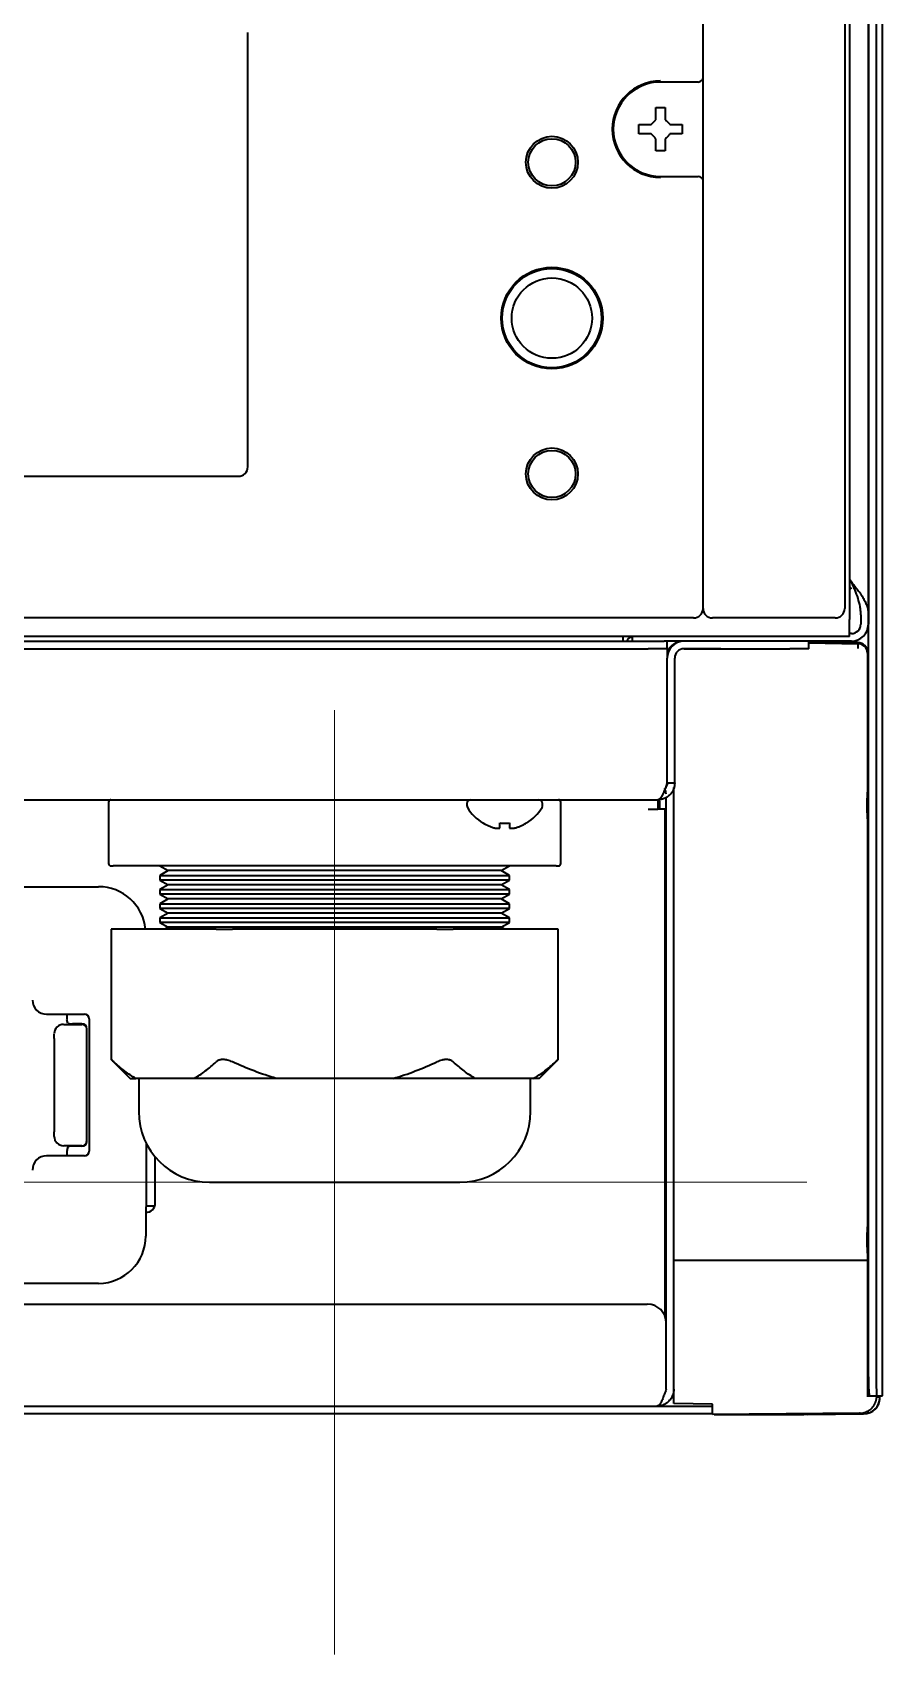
# Model space of a CAD drawing. Extents: x 6769 to 10051, y -94 to 2900.
# Drawn here: x 8982.1 to 9072.1, y 2142.8 to 2314.6 of the extents above; entities that cross this region are included whole.
import ezdxf

# ---------------------------------------------------------------- set-up
doc = ezdxf.new("R2010")
doc.units = 0
doc.header["$LTSCALE"] = 5
doc.layers.get('0').update_dxf_attribs({"linetype": 'CONTINUOUS', "lineweight": 0})
doc.layers.add('1', color=7, linetype='CONTINUOUS', true_color=0xffffff)

msp = doc.modelspace()

# ---------------------------------------------------------------- linework, layer by layer
at = {"color": 1}
for p, q in [((9014.06, 2242.83), (9014.06, 2142.83)), ((8964.06, 2192.83), (9064.06, 2192.83))]:
    msp.add_line(p, q, dxfattribs=at)
at = {"layer": '1', "color": 7, "linetype": 'Continuous', "lineweight": 35}
for p, q in [((9072.06, 2170.23), (9072.06, 2764.13)), ((9070.56, 2763.33), (9070.56, 2252.93)), ((9071.38, 2762.13), (9071.38, 2172.23)), ((9053.06, 2253.58), (9053.06, 2679.58)), ((9068.06, 2679.58), (9068.06, 2253.58)), ((9068.56, 2673.33), (9068.56, 2252.43)), ((9070.58, 2172.23), (9070.58, 2657.62)), ((9004.86, 2268.58), (9004.86, 2314.58)), ((9052.56, 2309.33), (9048.56, 2309.33)), ((9046.26, 2304.33), (9046.26, 2304.83)), ((9046.26, 2303.83), (9046.26, 2304.33)), ((9050.86, 2304.83), (9050.86, 2304.33)), ((9050.86, 2304.33), (9050.86, 2303.83)), ((9048.56, 2299.33), (9052.56, 2299.33)), ((8602.26, 2267.58), (9003.86, 2267.58)), ((9068.56, 2256.74), (9068.76, 2256.39)), ((9068.76, 2255.63), (9068.56, 2255.9)), ((9052.06, 2252.58), (8554.06, 2252.58)), ((9067.06, 2252.58), (9054.06, 2252.58)), ((9068.56, 2250.63), (9068.56, 2252.43)), ((9069.76, 2252.93), (9069.76, 2251.93)), ((9070.56, 2252.93), (9070.56, 2251.93)), ((9068.56, 2250.63), (8537.56, 2250.63)), ((8825.06, 2250.13), (9047.26, 2250.13)), ((9044.56, 2250.63), (9044.56, 2250.13)), ((9045.56, 2250.43), (9045.42, 2250.62)), ((9045.56, 2250.63), (9045.56, 2250.13)), ((9047.26, 2250.13), (9048.93, 2250.13)), ((9068.76, 2250.13), (9048.93, 2250.13)), ((9049.26, 2249.33), (9049.26, 2250.13)), ((9064.26, 2249.33), (9064.26, 2250.13)), ((9069.48, 2249.97), (9064.26, 2250.06)), ((9068.76, 2250.93), (9068.56, 2250.93)), ((8825.06, 2249.33), (9047.26, 2249.33)), ((9049.26, 2249.33), (9047.26, 2249.33)), ((9049.26, 2249.33), (9049.26, 2248.33)), ((9049.26, 2235.13), (9049.26, 2248.33)), ((9050.06, 2235.13), (9050.06, 2248.33)), ((9054.96, 2249.3), (9050.96, 2249.3)), ((9051.06, 2249.33), (9062.26, 2249.33)), ((9054.96, 2249.33), (9054.96, 2249.3)), ((9064.26, 2249.33), (9062.26, 2249.33)), ((9064.26, 2249.94), (9069.48, 2249.85)), ((9070.46, 2248.97), (9070.46, 2248.85)), ((9070.46, 2248.85), (9070.46, 2245.88)), ((9070.46, 2245.88), (9070.46, 2244.78)), ((9070.46, 2244.78), (9070.46, 2234.13)), ((9049.26, 2235.13), (9050.06, 2235.13)), ((9049.96, 2170.93), (9049.96, 2234.62)), ((8823.06, 2233.33), (9048.26, 2233.33)), ((8990.13, 2233.08), (8990.13, 2226.58)), ((9028.06, 2232.93), (9028.06, 2232.73)), ((9036.06, 2232.73), (9036.06, 2232.93)), ((9038, 2226.58), (9038, 2233.08)), ((9048.26, 2233.33), (9048.26, 2232.33)), ((9048.49, 2232.33), (9048.49, 2233.23)), ((9049.16, 2177.93), (9049.16, 2233.6)), ((9047.26, 2232.33), (9048.26, 2232.33)), ((9049.06, 2232.33), (9048.26, 2232.33)), ((9049.06, 2178.55), (9049.06, 2232.33)), ((9070.46, 2231.33), (9070.46, 2188.13)), ((9029.76, 2230.85), (9029.76, 2230.88)), ((9034.36, 2230.88), (9034.36, 2230.85)), ((8990.38, 2226.33), (8990.61, 2226.33)), ((9001.58, 2226.33), (8990.61, 2226.33)), ((8995.56, 2226.33), (8996.43, 2225.83)), ((9003.09, 2226.33), (9001.58, 2226.33)), ((9025.03, 2226.33), (9003.09, 2226.33)), ((9026.55, 2226.33), (9025.03, 2226.33)), ((9037.52, 2226.33), (9026.55, 2226.33)), ((9031.7, 2225.83), (9032.56, 2226.33)), ((9037.52, 2226.33), (9037.75, 2226.33)), ((8996.43, 2225.83), (8995.56, 2225.33)), ((8995.56, 2225.33), (9014.06, 2225.33)), ((8995.56, 2225.33), (8995.56, 2224.83)), ((8995.56, 2224.83), (8996.43, 2224.33)), ((9032.56, 2224.83), (8995.56, 2224.83)), ((8996.43, 2224.33), (8995.56, 2223.83)), ((9031.7, 2225.83), (8996.43, 2225.83)), ((9031.7, 2224.33), (8996.43, 2224.33)), ((9014.06, 2225.33), (9032.56, 2225.33)), ((9032.56, 2225.33), (9031.7, 2225.83)), ((9031.7, 2224.33), (9032.56, 2224.83)), ((9032.56, 2223.83), (9031.7, 2224.33)), ((9032.56, 2224.83), (9032.56, 2225.33)), ((8929.06, 2224.13), (8989.06, 2224.13)), ((8995.56, 2223.83), (9014.06, 2223.83)), ((8995.56, 2223.83), (8995.56, 2223.33)), ((9032.56, 2223.33), (8995.56, 2223.33)), ((8995.56, 2223.33), (8996.43, 2222.83)), ((8996.43, 2222.83), (8995.56, 2222.33)), ((9031.7, 2222.83), (8996.43, 2222.83)), ((9014.06, 2223.83), (9032.56, 2223.83)), ((9031.7, 2222.83), (9032.56, 2223.33)), ((9032.56, 2222.33), (9031.7, 2222.83)), ((9032.56, 2223.33), (9032.56, 2223.83)), ((8995.56, 2222.33), (9032.56, 2222.33)), ((8995.56, 2222.33), (8995.56, 2221.83)), ((8995.56, 2221.83), (8996.43, 2221.33)), ((9032.56, 2221.83), (8995.56, 2221.83)), ((8996.43, 2221.33), (8995.56, 2220.83)), ((8995.56, 2220.83), (9014.06, 2220.83)), ((8995.56, 2220.83), (8995.56, 2220.33)), ((9031.7, 2221.33), (8996.43, 2221.33)), ((9014.06, 2220.83), (9032.56, 2220.83)), ((9031.7, 2221.33), (9032.56, 2221.83)), ((9032.56, 2220.83), (9031.7, 2221.33)), ((9032.56, 2221.83), (9032.56, 2222.33)), ((9032.56, 2220.33), (9032.56, 2220.83)), ((8990.68, 2219.63), (8990.41, 2219.63)), ((8990.41, 2219.63), (8990.41, 2205.82)), ((9001.51, 2219.63), (8990.68, 2219.63)), ((9032.56, 2220.33), (8995.56, 2220.33)), ((8995.56, 2220.33), (8996.43, 2219.83)), ((8996.43, 2219.83), (8996.08, 2219.63)), ((9031.7, 2219.83), (8996.43, 2219.83)), ((9001.51, 2219.63), (9003.24, 2219.63)), ((9024.89, 2219.63), (9003.24, 2219.63)), ((9024.89, 2219.63), (9026.62, 2219.63)), ((9037.45, 2219.63), (9026.62, 2219.63)), ((9031.7, 2219.83), (9032.56, 2220.33)), ((9032.04, 2219.63), (9031.7, 2219.83)), ((9037.71, 2219.63), (9037.45, 2219.63)), ((9037.71, 2205.82), (9037.71, 2219.63)), ((8983.56, 2210.63), (8983.79, 2210.63)), ((8983.79, 2210.63), (8987.56, 2210.63)), ((8985.71, 2210.55), (8985.71, 2210.6)), ((8985.37, 2209.55), (8987.31, 2209.55)), ((8985.8, 2209.68), (8985.72, 2210.05)), ((8987.31, 2209.6), (8986.3, 2209.6)), ((8987.81, 2209.06), (8987.81, 2209.09)), ((8987.81, 2208.07), (8987.81, 2209.06)), ((8988.06, 2210.13), (8988.06, 2196.13)), ((8984.38, 2208.07), (8984.38, 2198.18)), ((8987.81, 2198.18), (8987.81, 2208.07)), ((8990.41, 2205.83), (8992.41, 2203.83)), ((9035.71, 2203.83), (9037.71, 2205.83)), ((8992.41, 2203.83), (8993, 2203.83)), ((8996.09, 2203.83), (8993, 2203.83)), ((8993.31, 2203.83), (8993.31, 2200.33)), ((8999.18, 2203.83), (8996.09, 2203.83)), ((9007.88, 2203.83), (8999.18, 2203.83)), ((9014.06, 2203.83), (9007.88, 2203.83)), ((9020.24, 2203.83), (9014.06, 2203.83)), ((9028.94, 2203.83), (9020.24, 2203.83)), ((9032.03, 2203.83), (9028.94, 2203.83)), ((9035.12, 2203.83), (9032.03, 2203.83)), ((9034.81, 2200.33), (9034.81, 2203.83)), ((9035.71, 2203.83), (9035.12, 2203.83)), ((8987.31, 2196.7), (8985.37, 2196.7)), ((8987.81, 2197.19), (8987.81, 2198.18)), ((8987.81, 2197.16), (8987.81, 2197.19)), ((8994.1, 2196.99), (8994.1, 2190.3)), ((8983.79, 2195.63), (8983.56, 2195.63)), ((8987.56, 2195.63), (8983.79, 2195.63)), ((8985.71, 2195.65), (8985.71, 2195.71)), ((8985.8, 2196.57), (8985.72, 2196.2)), ((8987.31, 2196.66), (8986.3, 2196.66)), ((8995.06, 2190.63), (8995.06, 2195.51)), ((9000.81, 2192.83), (9014.06, 2192.83)), ((9014.06, 2192.83), (9027.31, 2192.83)), ((8994.06, 2189.92), (8994.06, 2187.13)), ((8994.1, 2190.3), (8994.07, 2190.16)), ((8995.01, 2190.3), (8994.1, 2190.3)), ((9070.46, 2185.33), (9070.46, 2184.55)), ((9049.96, 2184.57), (9069.47, 2184.57)), ((9070.46, 2184.55), (9070.46, 2183.46)), ((9070.46, 2183.46), (9070.46, 2170.1)), ((8989.06, 2182.13), (8929.06, 2182.13)), ((8897.58, 2179.93), (9047.16, 2179.93)), ((9049.16, 2170.93), (9049.16, 2177.93)), ((9049.96, 2169.62), (9049.96, 2170.93)), ((9049.96, 2169.42), (9049.96, 2169.62)), ((9054.06, 2169.35), (9049.96, 2169.42)), ((9054.06, 2168.25), (9054.06, 2169.35)), ((9070.46, 2170.23), (9070.68, 2170.23)), ((9070.68, 2170.23), (9071.48, 2170.23)), ((9071.48, 2170.23), (9072.06, 2170.23)), ((9071.58, 2170.1), (9071.79, 2170.1)), ((9071.79, 2170.1), (9071.79, 2170.1)), ((9071.79, 2170.05), (9071.79, 2170.1)), ((9072.06, 2170.23), (9072.06, 2170.23)), ((8606.76, 2169.13), (9048.16, 2169.13)), ((9053.36, 2168.33), (8959.8, 2168.33)), ((9048.16, 2169.13), (9053.36, 2169.13)), ((9053.36, 2169.13), (9053.86, 2169.13)), ((9053.86, 2168.33), (9053.36, 2168.33)), ((9053.86, 2169.13), (9054.06, 2169.13)), ((9054.06, 2168.33), (9053.86, 2168.33)), ((9069.62, 2168.39), (9054.06, 2168.25)), ((9054.65, 2168.25), (9063.73, 2168.25)), ((9064.13, 2168.25), (9070.05, 2168.3)), ((9069.69, 2168.39), (9069.62, 2168.39)), ((9070.06, 2168.3), (9070.05, 2168.3))]:
    msp.add_line(p, q, dxfattribs=at)
for centre, radius in [((9037.06, 2300.83), 2.75), ((9037.06, 2300.83), 2.5), ((9037.06, 2284.33), 5.38), ((9037.06, 2284.33), 5.25), ((9037.06, 2284.33), 4.25), ((9037.06, 2267.83), 2.75), ((9037.06, 2267.83), 2.5)]:
    msp.add_circle(centre, radius, dxfattribs=at)
for centre, radius, start, end in [((9048.56, 2304.33), 5.11, 90, 270), ((9048.56, 2304.33), 5, 90, 270), ((9068.76, 2251.93), 1.8, 270, 0), ((9068.76, 2251.93), 1, 270, 0), ((9050.96, 2248.33), 1.8, 90, 160.8119), ((9051.06, 2248.33), 1.8, 90, 180), ((9069.46, 2248.97), 1, 0, 89.0011), ((9051.06, 2248.33), 1, 90, 180), ((9069.46, 2248.85), 1, 0, 89), ((8990.38, 2233.08), 0.25, 90, 180), ((9028.46, 2232.93), 0.4, 90, 180), ((9035.66, 2232.93), 0.4, 0, 90), ((9037.75, 2233.08), 0.25, 0, 90), ((9028.46, 2232.73), 0.4, 180, 210.3012), ((9032.26, 2234.95), 4.8, 210.3012, 238.6273), ((9031.87, 2234.95), 4.8, 301.3727, 329.6988), ((9035.66, 2232.73), 0.4, 329.6988, 0), ((8990.38, 2226.58), 0.25, 180, 270), ((9037.75, 2226.58), 0.25, 270, 0), ((8989.06, 2219.13), 5, 5.7403, 90), ((8987.56, 2210.13), 0.5, 0, 90), ((9000.81, 2200.33), 7.5, 180, 270), ((9027.31, 2200.33), 7.5, 270, 0), ((8987.56, 2196.13), 0.5, 270, 0), ((8994.06, 2190.63), 1, 270, 0), ((8989.06, 2187.13), 5, 270, 0), ((9047.16, 2177.93), 2, 0, 90), ((9070.04, 2170.05), 1.75, 314.2593, 0.0975)]:
    msp.add_arc(centre, radius, start, end, dxfattribs=at)
for centre, major_axis, ratio, start_param, end_param in [((9052.56, 2309.83), (-0.354, 0.354), 0.998783, 2.356803, 3.926382), ((9052.56, 2298.83), (-0.354, -0.354), 0.998783, 2.356803, 3.926382), ((9003.86, 2268.58), (0.708, -0.708), 0.998783, 5.498396, 7.067974), ((9052.06, 2253.58), (-0.708, 0.708), 0.998783, 2.356803, 3.926382), ((9054.06, 2253.58), (0.707, 0.707), 0.999695, 2.356347, 3.926839), ((9067.06, 2253.58), (-0.707, 0.707), 0.999695, 2.356347, 3.926839), ((9048.39, 2233.23), (0, -2), 0.412559, 1.928866, 2.263912), ((8983.56, 2212.13), (1.5, 0), 0.999848, 3.141593, 4.712389), ((8985.73, 2210.55), (0, -0.5), 0.034921, 4.712389, 6.108652), ((8985.37, 2208.57), (0.995, 0.099), 0.984662, 1.473629, 3.041395), ((8986.3, 2209.69), (0.5, 0), 0.176327, 3.176499, 4.712389), ((8987.31, 2209.09), (0, 0.508), 0.984808, 4.712389, 6.283185), ((8987.31, 2209.06), (-0.5, 0), 0.984808, 3.141593, 4.712389), ((8984.37, 2208.07), (0, -0.5), 0.017455, 1.570796, 2.96706), ((8984.37, 2198.18), (0, -0.5), 0.017455, 0.174533, 1.570796), ((8985.37, 2197.69), (0.995, -0.099), 0.984662, 3.241791, 4.809556), ((8987.31, 2197.19), (-0.5, 0), 0.984808, 1.570796, 3.141593), ((8987.31, 2197.16), (0, 0.508), 0.984808, 3.141593, 4.712389), ((8983.56, 2194.13), (-1.5, 0), 0.999848, 4.712389, 6.283185), ((8985.73, 2195.71), (0, -0.5), 0.034921, 3.316126, 4.712389), ((8986.3, 2196.57), (0.5, 0), 0.176327, 1.570796, 3.106686), ((8994.07, 2189.92), (0, -0.25), 0.034921, 3.316126, 4.712389), ((9069.46, 2184.55), (1, 0), 0.01628, 0, 1.562072), ((9070.68, 2172.23), (0, -2), 0.052336, 4.712389, 6.283185), ((9071.48, 2172.23), (0, 2), 0.052336, 1.570796, 3.141593), ((9070.03, 2170.05), (-0.2, -1.74), 0.999373, 0.122769, 1.684691), ((9070.04, 2170.05), (0.02, -1.75), 0.999391, 0, 1.562075), ((9056.06, 2168.28), (-2, -0.02), 0.008726, 0.427002, 0.785322), ((9062.31, 2168.23), (-2, -0.02), 0.008726, 3.568595, 3.926915)]:
    msp.add_ellipse(centre, major_axis=major_axis, ratio=ratio, start_param=start_param, end_param=end_param, dxfattribs=at)
for points in [[(9048.06, 2305.33), (9048.06, 2305.38), (9048.06, 2305.49), (9048.06, 2305.65), (9048.06, 2305.81), (9048.06, 2305.96), (9048.06, 2306.12), (9048.06, 2306.27), (9048.06, 2306.44), (9048.06, 2306.56), (9048.06, 2306.63)], [(9048.06, 2306.63), (9048.23, 2306.63), (9048.56, 2306.63), (9048.9, 2306.63), (9049.06, 2306.63)], [(9047.56, 2304.83), (9047.59, 2304.85), (9047.64, 2304.9), (9047.71, 2304.97), (9047.78, 2305.04), (9047.85, 2305.11), (9047.92, 2305.18), (9047.99, 2305.25), (9048.04, 2305.3), (9048.06, 2305.33)], [(9049.06, 2305.33), (9049.09, 2305.3), (9049.14, 2305.25), (9049.22, 2305.18), (9049.29, 2305.1), (9049.36, 2305.03), (9049.43, 2304.96), (9049.5, 2304.9), (9049.54, 2304.85), (9049.56, 2304.83)], [(9047.56, 2303.83), (9047.51, 2303.83), (9047.4, 2303.83), (9047.24, 2303.83), (9047.08, 2303.83), (9046.93, 2303.83), (9046.77, 2303.83), (9046.62, 2303.83), (9046.45, 2303.83), (9046.33, 2303.83), (9046.26, 2303.83)], [(9048.06, 2303.33), (9048.04, 2303.35), (9047.99, 2303.4), (9047.91, 2303.48), (9047.84, 2303.55), (9047.77, 2303.62), (9047.7, 2303.69), (9047.63, 2303.76), (9047.59, 2303.8), (9047.56, 2303.83)], [(9049.56, 2303.83), (9049.54, 2303.8), (9049.49, 2303.75), (9049.42, 2303.68), (9049.35, 2303.61), (9049.28, 2303.54), (9049.21, 2303.47), (9049.14, 2303.4), (9049.09, 2303.35), (9049.06, 2303.33)], [(9049.06, 2303.33), (9049.06, 2303.27), (9049.06, 2303.16), (9049.06, 2303), (9049.06, 2302.84), (9049.06, 2302.69), (9049.06, 2302.54), (9049.06, 2302.38), (9049.06, 2302.21), (9049.06, 2302.09), (9049.06, 2302.03)], [(9049.56, 2304.83), (9049.62, 2304.83), (9049.73, 2304.83), (9049.89, 2304.83), (9050.05, 2304.83), (9050.2, 2304.83), (9050.35, 2304.83), (9050.51, 2304.83), (9050.68, 2304.83), (9050.8, 2304.83), (9050.86, 2304.83)], [(9049.06, 2302.03), (9048.9, 2302.03), (9048.56, 2302.03), (9048.23, 2302.03), (9048.06, 2302.03)], [(9045.42, 2250.62), (9045.25, 2250.49), (9045.1, 2250.33), (9044.99, 2250.14)], [(9031.06, 2230.33), (9031.09, 2230.33), (9031.14, 2230.32), (9031.21, 2230.32), (9031.28, 2230.31), (9031.35, 2230.31), (9031.42, 2230.32), (9031.49, 2230.32), (9031.54, 2230.33), (9031.56, 2230.33)], [(9031.56, 2230.33), (9031.56, 2230.34), (9031.56, 2230.37), (9031.56, 2230.42), (9031.56, 2230.48), (9031.56, 2230.54), (9031.56, 2230.61), (9031.56, 2230.68), (9031.56, 2230.77), (9031.56, 2230.84), (9031.56, 2230.88)], [(9031.56, 2230.88), (9031.73, 2230.86), (9032.06, 2230.84), (9032.4, 2230.86), (9032.56, 2230.88)], [(9032.56, 2230.33), (9032.59, 2230.33), (9032.64, 2230.32), (9032.72, 2230.32), (9032.79, 2230.31), (9032.86, 2230.31), (9032.93, 2230.32), (9033, 2230.32), (9033.04, 2230.33), (9033.06, 2230.33)], [(9033.06, 2230.33), (9033.12, 2230.34), (9033.23, 2230.37), (9033.39, 2230.42), (9033.55, 2230.48), (9033.7, 2230.54), (9033.85, 2230.61), (9034.01, 2230.68), (9034.18, 2230.77), (9034.3, 2230.84), (9034.36, 2230.88)], [(9049.96, 2170.93), (9049.96, 2170.84), (9049.95, 2170.67), (9049.9, 2170.42), (9049.81, 2170.18), (9049.68, 2169.95), (9049.53, 2169.74), (9049.35, 2169.56), (9049.14, 2169.41), (9048.91, 2169.28), (9048.67, 2169.19), (9048.42, 2169.14), (9048.25, 2169.13), (9048.16, 2169.13)], [(9049.16, 2170.93), (9049.13, 2170.84), (9049.07, 2170.67), (9048.98, 2170.42), (9048.89, 2170.18), (9048.8, 2169.95), (9048.71, 2169.74), (9048.62, 2169.56), (9048.53, 2169.41), (9048.44, 2169.28), (9048.35, 2169.19), (9048.26, 2169.14), (9048.19, 2169.13), (9048.16, 2169.13)]]:
    msp.add_open_spline(points, degree=3, dxfattribs=at)
for points, knots in [([(9049.06, 2306.63), (9049.06, 2306.42), (9049.06, 2306.21), (9049.06, 2305.89), (9049.06, 2305.78), (9049.06, 2305.55), (9049.06, 2305.44), (9049.06, 2305.33)], [0, 0, 0, 0, 0.5, 0.5, 0.75, 0.75, 1, 1, 1, 1]), ([(9046.26, 2304.83), (9046.47, 2304.83), (9046.68, 2304.83), (9047, 2304.83), (9047.11, 2304.83), (9047.34, 2304.83), (9047.45, 2304.83), (9047.56, 2304.83)], [0, 0, 0, 0, 0.5, 0.5, 0.75, 0.75, 1, 1, 1, 1]), ([(9048.06, 2302.03), (9048.06, 2302.23), (9048.06, 2302.44), (9048.06, 2302.76), (9048.06, 2302.87), (9048.06, 2303.1), (9048.06, 2303.21), (9048.06, 2303.33)], [0, 0, 0, 0, 0.5, 0.5, 0.75, 0.75, 1, 1, 1, 1]), ([(9050.86, 2303.83), (9050.66, 2303.83), (9050.45, 2303.83), (9050.13, 2303.83), (9050.02, 2303.83), (9049.79, 2303.83), (9049.68, 2303.83), (9049.56, 2303.83)], [0, 0, 0, 0, 0.5, 0.5, 0.75, 0.75, 1, 1, 1, 1]), ([(9069.76, 2252.93), (9069.76, 2252.96), (9069.76, 2253), (9069.76, 2253.07), (9069.76, 2253.11), (9069.76, 2253.22), (9069.75, 2253.29), (9069.73, 2253.51), (9069.71, 2253.65), (9069.64, 2254.08), (9069.56, 2254.37), (9069.38, 2254.95), (9069.27, 2255.24), (9069.09, 2255.67), (9069.02, 2255.81), (9068.93, 2256.03), (9068.9, 2256.1), (9068.83, 2256.25), (9068.8, 2256.32), (9068.76, 2256.39)], [0, 0, 0, 0, 0.03125, 0.03125, 0.0625, 0.0625, 0.125, 0.125, 0.25, 0.25, 0.5, 0.5, 0.75, 0.75, 0.875, 0.875, 0.9375, 0.9375, 1, 1, 1, 1]), ([(9068.76, 2256.39), (9068.79, 2256.35), (9068.82, 2256.32), (9068.88, 2256.24), (9068.97, 2256.14), (9069.06, 2256.03), (9069.23, 2255.81), (9069.34, 2255.67), (9069.51, 2255.45), (9069.56, 2255.38), (9069.64, 2255.27), (9069.66, 2255.24), (9069.71, 2255.17), (9069.74, 2255.13), (9069.86, 2254.95), (9069.95, 2254.8), (9070.12, 2254.51), (9070.2, 2254.37), (9070.33, 2254.08), (9070.38, 2253.94), (9070.45, 2253.72), (9070.47, 2253.65), (9070.5, 2253.54), (9070.5, 2253.5), (9070.52, 2253.43), (9070.52, 2253.39), (9070.55, 2253.21), (9070.56, 2253.07), (9070.56, 2252.93)], [0, 0, 0, 0, 0.03125, 0.03125, 0.0625, 0.125, 0.125, 0.25, 0.25, 0.3125, 0.3125, 0.34375, 0.34375, 0.375, 0.375, 0.5, 0.5, 0.625, 0.625, 0.75, 0.75, 0.8125, 0.8125, 0.84375, 0.84375, 0.875, 0.875, 1, 1, 1, 1]), ([(9069.47, 2249.35), (9069.47, 2249.38), (9069.47, 2249.41), (9069.48, 2249.48), (9069.48, 2249.51), (9069.48, 2249.57), (9069.48, 2249.6), (9069.48, 2249.65), (9069.48, 2249.68), (9069.48, 2249.72), (9069.48, 2249.75), (9069.48, 2249.78), (9069.48, 2249.8), (9069.48, 2249.82), (9069.48, 2249.83), (9069.48, 2249.84), (9069.48, 2249.85), (9069.48, 2249.85)], [0, 0, 0, 0, 0.125, 0.125, 0.25, 0.25, 0.375, 0.375, 0.5, 0.5, 0.625, 0.625, 0.75, 0.75, 0.875, 0.875, 1, 1, 1, 1]), ([(9050.06, 2235.13), (9050.06, 2235.01), (9050.05, 2234.89), (9050.01, 2234.66), (9049.97, 2234.55), (9049.88, 2234.33), (9049.83, 2234.22), (9049.7, 2234.03), (9049.62, 2233.94), (9049.45, 2233.77), (9049.36, 2233.69), (9049.17, 2233.56), (9049.06, 2233.51), (9048.84, 2233.42), (9048.73, 2233.38), (9048.5, 2233.34), (9048.38, 2233.33), (9048.26, 2233.33)], [0, 0, 0, 0, 0.125, 0.125, 0.25, 0.25, 0.375, 0.375, 0.5, 0.5, 0.625, 0.625, 0.75, 0.75, 0.875, 0.875, 1, 1, 1, 1]), ([(9049.26, 2235.13), (9049.26, 2235.12), (9049.26, 2235.1), (9049.25, 2235.08), (9049.24, 2235.06), (9049.23, 2235.04), (9049.23, 2235.02), (9049.22, 2235), (9049.21, 2234.98), (9049.2, 2234.96), (9049.2, 2234.93), (9049.19, 2234.91), (9049.18, 2234.89), (9049.17, 2234.87), (9049.17, 2234.85), (9049.16, 2234.83), (9049.15, 2234.81), (9049.14, 2234.79), (9049.14, 2234.76), (9049.13, 2234.74), (9049.12, 2234.72), (9049.11, 2234.7), (9049.11, 2234.68), (9049.1, 2234.66), (9049.09, 2234.64), (9049.08, 2234.62), (9049.07, 2234.6), (9049.07, 2234.58), (9049.06, 2234.56), (9049.05, 2234.54), (9049.04, 2234.52), (9049.04, 2234.5), (9049.03, 2234.48), (9049.02, 2234.46), (9049.01, 2234.44), (9049.01, 2234.42), (9049, 2234.4), (9048.99, 2234.38), (9048.98, 2234.36), (9048.98, 2234.34), (9048.97, 2234.32), (9048.96, 2234.3), (9048.95, 2234.28), (9048.95, 2234.26), (9048.94, 2234.24), (9048.93, 2234.23), (9048.92, 2234.21), (9048.92, 2234.19), (9048.91, 2234.17), (9048.9, 2234.15), (9048.89, 2234.13), (9048.89, 2234.12), (9048.88, 2234.1), (9048.87, 2234.08), (9048.86, 2234.06), (9048.86, 2234.05), (9048.85, 2234.03), (9048.84, 2234.01), (9048.83, 2234), (9048.82, 2233.98), (9048.82, 2233.96), (9048.81, 2233.95), (9048.8, 2233.93), (9048.79, 2233.92), (9048.79, 2233.9), (9048.78, 2233.88), (9048.77, 2233.87), (9048.77, 2233.86), (9048.76, 2233.85), (9048.76, 2233.85), (9048.76, 2233.85), (9048.76, 2233.85), (9048.76, 2233.85), (9048.76, 2233.85), (9048.76, 2233.85), (9048.76, 2233.85), (9048.76, 2233.84), (9048.76, 2233.84), (9048.75, 2233.82), (9048.73, 2233.78), (9048.7, 2233.73), (9048.67, 2233.67), (9048.64, 2233.63), (9048.62, 2233.6), (9048.59, 2233.56), (9048.56, 2233.51), (9048.52, 2233.47), (9048.5, 2233.45), (9048.49, 2233.43), (9048.47, 2233.42), (9048.46, 2233.41), (9048.44, 2233.39), (9048.43, 2233.38), (9048.41, 2233.37), (9048.4, 2233.36), (9048.38, 2233.36), (9048.37, 2233.35), (9048.35, 2233.34), (9048.34, 2233.34), (9048.32, 2233.33), (9048.31, 2233.33), (9048.29, 2233.33), (9048.28, 2233.33), (9048.27, 2233.33), (9048.26, 2233.33)], [0, 0, 0, 0, 0.007576, 0.015152, 0.022728, 0.030303, 0.037879, 0.045455, 0.05303, 0.060606, 0.068182, 0.075758, 0.083335, 0.090911, 0.098487, 0.106064, 0.113641, 0.121217, 0.128794, 0.136371, 0.143948, 0.151525, 0.159102, 0.166679, 0.174256, 0.181833, 0.189409, 0.196986, 0.204562, 0.212138, 0.219714, 0.22729, 0.234865, 0.242441, 0.250016, 0.25759, 0.265165, 0.272739, 0.280313, 0.287887, 0.295461, 0.303034, 0.310607, 0.318181, 0.325754, 0.333327, 0.3409, 0.348474, 0.356048, 0.363622, 0.371196, 0.37877, 0.386345, 0.393921, 0.401496, 0.409072, 0.416648, 0.424225, 0.431802, 0.439379, 0.446957, 0.454535, 0.462113, 0.469692, 0.47727, 0.484849, 0.492428, 0.500007, 0.500022, 0.500037, 0.500067, 0.500128, 0.50025, 0.500494, 0.500981, 0.501956, 0.503906, 0.507805, 0.515603, 0.531201, 0.562395, 0.606188, 0.624795, 0.642991, 0.669868, 0.705428, 0.749676, 0.764398, 0.779121, 0.793846, 0.808571, 0.823297, 0.838024, 0.852751, 0.867478, 0.882205, 0.896931, 0.911657, 0.926382, 0.941107, 0.955831, 0.970554, 0.985277, 1, 1, 1, 1]), ([(9049.26, 2235.13), (9049.26, 2234.95), (9049.21, 2234.74), (9049.09, 2234.56), (9049.07, 2234.53)], [0, 0, 0, 0, 0.815438, 1, 1, 1, 1]), ([(9070.46, 2231.33), (9070.46, 2231.44), (9070.46, 2231.55), (9070.46, 2231.78), (9070.45, 2231.9), (9070.45, 2232.13), (9070.44, 2232.25), (9070.44, 2232.43), (9070.44, 2232.49), (9070.44, 2232.61), (9070.44, 2232.67), (9070.44, 2232.85), (9070.44, 2232.97), (9070.44, 2233.2), (9070.45, 2233.32), (9070.45, 2233.55), (9070.46, 2233.67), (9070.46, 2233.9), (9070.46, 2234.01), (9070.46, 2234.13)], [0, 0, 0, 0, 0.125, 0.125, 0.25, 0.25, 0.375, 0.375, 0.4375, 0.4375, 0.5, 0.5, 0.625, 0.625, 0.75, 0.75, 0.875, 0.875, 1, 1, 1, 1]), ([(9029.76, 2230.88), (9029.97, 2230.76), (9030.18, 2230.65), (9030.5, 2230.51), (9030.61, 2230.47), (9030.84, 2230.39), (9030.95, 2230.36), (9031.06, 2230.33)], [0, 0, 0, 0, 0.5, 0.5, 0.75, 0.75, 1, 1, 1, 1]), ([(9032.56, 2230.88), (9032.56, 2230.76), (9032.56, 2230.65), (9032.56, 2230.51), (9032.56, 2230.47), (9032.56, 2230.39), (9032.56, 2230.36), (9032.56, 2230.33)], [0, 0, 0, 0, 0.5, 0.5, 0.75, 0.75, 1, 1, 1, 1]), ([(8990.68, 2205.58), (8990.64, 2205.62), (8990.6, 2205.65), (8990.54, 2205.71), (8990.51, 2205.74), (8990.48, 2205.77), (8990.47, 2205.77), (8990.46, 2205.78), (8990.45, 2205.79), (8990.44, 2205.8), (8990.42, 2205.82), (8990.41, 2205.83), (8990.41, 2205.83)], [0, 0, 0, 0, 0.250207, 0.250207, 0.500413, 0.500413, 0.562965, 0.562965, 0.625517, 0.75062, 0.75062, 1, 1, 1, 1]), ([(8993, 2203.83), (8992.61, 2204.05), (8992.21, 2204.32), (8991.44, 2204.91), (8991.06, 2205.23), (8990.68, 2205.58)], [0, 0, 0, 0, 0.5, 0.5, 1, 1, 1, 1]), ([(8999.18, 2203.83), (8999.58, 2204.05), (8999.98, 2204.32), (9000.75, 2204.91), (9001.13, 2205.23), (9001.51, 2205.58)], [0, 0, 0, 0, 0.5, 0.5, 1, 1, 1, 1]), ([(9003.24, 2205.58), (9003.16, 2205.62), (9003.07, 2205.65), (9002.9, 2205.71), (9002.82, 2205.74), (9002.71, 2205.77), (9002.69, 2205.77), (9002.65, 2205.78), (9002.59, 2205.79), (9002.52, 2205.8), (9002.4, 2205.82), (9002.32, 2205.83), (9002.22, 2205.83), (9002.2, 2205.83), (9002.16, 2205.82), (9002.1, 2205.82), (9002.01, 2205.81), (9001.95, 2205.8), (9001.9, 2205.78), (9001.88, 2205.78), (9001.85, 2205.77), (9001.83, 2205.77), (9001.75, 2205.74), (9001.7, 2205.71), (9001.59, 2205.65), (9001.55, 2205.62), (9001.51, 2205.58)], [0, 0, 0, 0, 0.125, 0.125, 0.25, 0.25, 0.28125, 0.28125, 0.3125, 0.375, 0.375, 0.5, 0.5, 0.53125, 0.53125, 0.5625, 0.625, 0.6875, 0.6875, 0.71875, 0.71875, 0.75, 0.75, 0.875, 0.875, 1, 1, 1, 1]), ([(9007.88, 2203.83), (9007.09, 2204.05), (9006.3, 2204.32), (9004.75, 2204.91), (9003.99, 2205.23), (9003.24, 2205.58)], [0, 0, 0, 0, 0.5, 0.5, 1, 1, 1, 1]), ([(9020.24, 2203.83), (9021.04, 2204.05), (9021.83, 2204.32), (9023.37, 2204.91), (9024.14, 2205.23), (9024.89, 2205.58)], [0, 0, 0, 0, 0.5, 0.5, 1, 1, 1, 1]), ([(9026.62, 2205.58), (9026.58, 2205.62), (9026.53, 2205.65), (9026.43, 2205.71), (9026.38, 2205.74), (9026.3, 2205.77), (9026.28, 2205.77), (9026.25, 2205.78), (9026.2, 2205.79), (9026.15, 2205.8), (9026.04, 2205.82), (9025.97, 2205.83), (9025.87, 2205.83), (9025.85, 2205.83), (9025.81, 2205.82), (9025.75, 2205.82), (9025.65, 2205.81), (9025.56, 2205.8), (9025.5, 2205.78), (9025.48, 2205.78), (9025.44, 2205.77), (9025.42, 2205.77), (9025.31, 2205.74), (9025.22, 2205.71), (9025.06, 2205.65), (9024.97, 2205.62), (9024.89, 2205.58)], [0, 0, 0, 0, 0.125, 0.125, 0.25, 0.25, 0.28125, 0.28125, 0.3125, 0.375, 0.375, 0.5, 0.5, 0.53125, 0.53125, 0.5625, 0.625, 0.6875, 0.6875, 0.71875, 0.71875, 0.75, 0.75, 0.875, 0.875, 1, 1, 1, 1]), ([(9028.94, 2203.83), (9028.55, 2204.05), (9028.15, 2204.32), (9027.38, 2204.91), (9027, 2205.23), (9026.62, 2205.58)], [0, 0, 0, 0, 0.5, 0.5, 1, 1, 1, 1]), ([(9035.12, 2203.83), (9035.52, 2204.05), (9035.92, 2204.32), (9036.69, 2204.91), (9037.07, 2205.23), (9037.45, 2205.58)], [0, 0, 0, 0, 0.5, 0.5, 1, 1, 1, 1]), ([(9037.71, 2205.83), (9037.71, 2205.83), (9037.71, 2205.83), (9037.71, 2205.82), (9037.71, 2205.82), (9037.7, 2205.81), (9037.68, 2205.8), (9037.67, 2205.78), (9037.67, 2205.78), (9037.65, 2205.77), (9037.65, 2205.77), (9037.62, 2205.74), (9037.59, 2205.71), (9037.53, 2205.65), (9037.49, 2205.62), (9037.45, 2205.58)], [0, 0, 0, 0, 0.061972, 0.061972, 0.124507, 0.249578, 0.374648, 0.374648, 0.437183, 0.437183, 0.499718, 0.499718, 0.749859, 0.749859, 1, 1, 1, 1]), ([(9070.46, 2185.33), (9070.46, 2185.44), (9070.46, 2185.55), (9070.46, 2185.78), (9070.45, 2185.9), (9070.45, 2186.13), (9070.44, 2186.25), (9070.44, 2186.43), (9070.44, 2186.49), (9070.44, 2186.61), (9070.44, 2186.67), (9070.44, 2186.85), (9070.44, 2186.97), (9070.44, 2187.2), (9070.45, 2187.32), (9070.45, 2187.55), (9070.46, 2187.67), (9070.46, 2187.9), (9070.46, 2188.01), (9070.46, 2188.13)], [0, 0, 0, 0, 0.125, 0.125, 0.25, 0.25, 0.375, 0.375, 0.4375, 0.4375, 0.5, 0.5, 0.625, 0.625, 0.75, 0.75, 0.875, 0.875, 1, 1, 1, 1]), ([(9069.69, 2168.39), (9069.76, 2168.39), (9069.83, 2168.39), (9069.97, 2168.41), (9070.04, 2168.42), (9070.14, 2168.45), (9070.19, 2168.46), (9070.24, 2168.48), (9070.27, 2168.49), (9070.29, 2168.5), (9070.37, 2168.53), (9070.43, 2168.56), (9070.55, 2168.62), (9070.61, 2168.66), (9070.7, 2168.72), (9070.73, 2168.74), (9070.77, 2168.77), (9070.78, 2168.78), (9070.81, 2168.8), (9070.87, 2168.86), (9070.94, 2168.92), (9071.03, 2169.02), (9071.07, 2169.08), (9071.13, 2169.16), (9071.15, 2169.19), (9071.19, 2169.25), (9071.2, 2169.28), (9071.24, 2169.34), (9071.25, 2169.37), (9071.28, 2169.44), (9071.3, 2169.47), (9071.31, 2169.52), (9071.32, 2169.53), (9071.33, 2169.57), (9071.34, 2169.58), (9071.35, 2169.63), (9071.36, 2169.66), (9071.38, 2169.71), (9071.38, 2169.72), (9071.39, 2169.75), (9071.39, 2169.77), (9071.4, 2169.8), (9071.4, 2169.81), (9071.41, 2169.83), (9071.41, 2169.84), (9071.41, 2169.85), (9071.41, 2169.86), (9071.42, 2169.89), (9071.42, 2169.91), (9071.43, 2169.93), (9071.43, 2169.94), (9071.43, 2169.95), (9071.43, 2169.96), (9071.43, 2169.98), (9071.44, 2169.99), (9071.44, 2170), (9071.44, 2170.01), (9071.44, 2170.02), (9071.45, 2170.03), (9071.45, 2170.03), (9071.45, 2170.04), (9071.45, 2170.05), (9071.46, 2170.05), (9071.46, 2170.06), (9071.47, 2170.07), (9071.47, 2170.07), (9071.47, 2170.07), (9071.48, 2170.08), (9071.49, 2170.08), (9071.5, 2170.09), (9071.5, 2170.09), (9071.51, 2170.09), (9071.51, 2170.1), (9071.53, 2170.1), (9071.54, 2170.1), (9071.56, 2170.1), (9071.57, 2170.1), (9071.58, 2170.1)], [0, 0, 0, 0, 0.03125, 0.03125, 0.0625, 0.0625, 0.078125, 0.085938, 0.085938, 0.09375, 0.09375, 0.125, 0.125, 0.15625, 0.15625, 0.171875, 0.171875, 0.179688, 0.179688, 0.1875, 0.21875, 0.21875, 0.25, 0.25, 0.265625, 0.265625, 0.28125, 0.28125, 0.296875, 0.296875, 0.3125, 0.3125, 0.320313, 0.320313, 0.328125, 0.328125, 0.34375, 0.34375, 0.351563, 0.351563, 0.359375, 0.359375, 0.367188, 0.367188, 0.371094, 0.371094, 0.375, 0.375, 0.390625, 0.390625, 0.398438, 0.398438, 0.40625, 0.40625, 0.421875, 0.421875, 0.4375, 0.4375, 0.453125, 0.453125, 0.46875, 0.46875, 0.5, 0.5, 0.53125, 0.53125, 0.5625, 0.5625, 0.625, 0.625, 0.6875, 0.6875, 0.75, 0.75, 0.875, 0.875, 1, 1, 1, 1])]:
    msp.add_open_spline(points, degree=3, knots=knots, dxfattribs=at)

doc.saveas('drawing.dxf')
